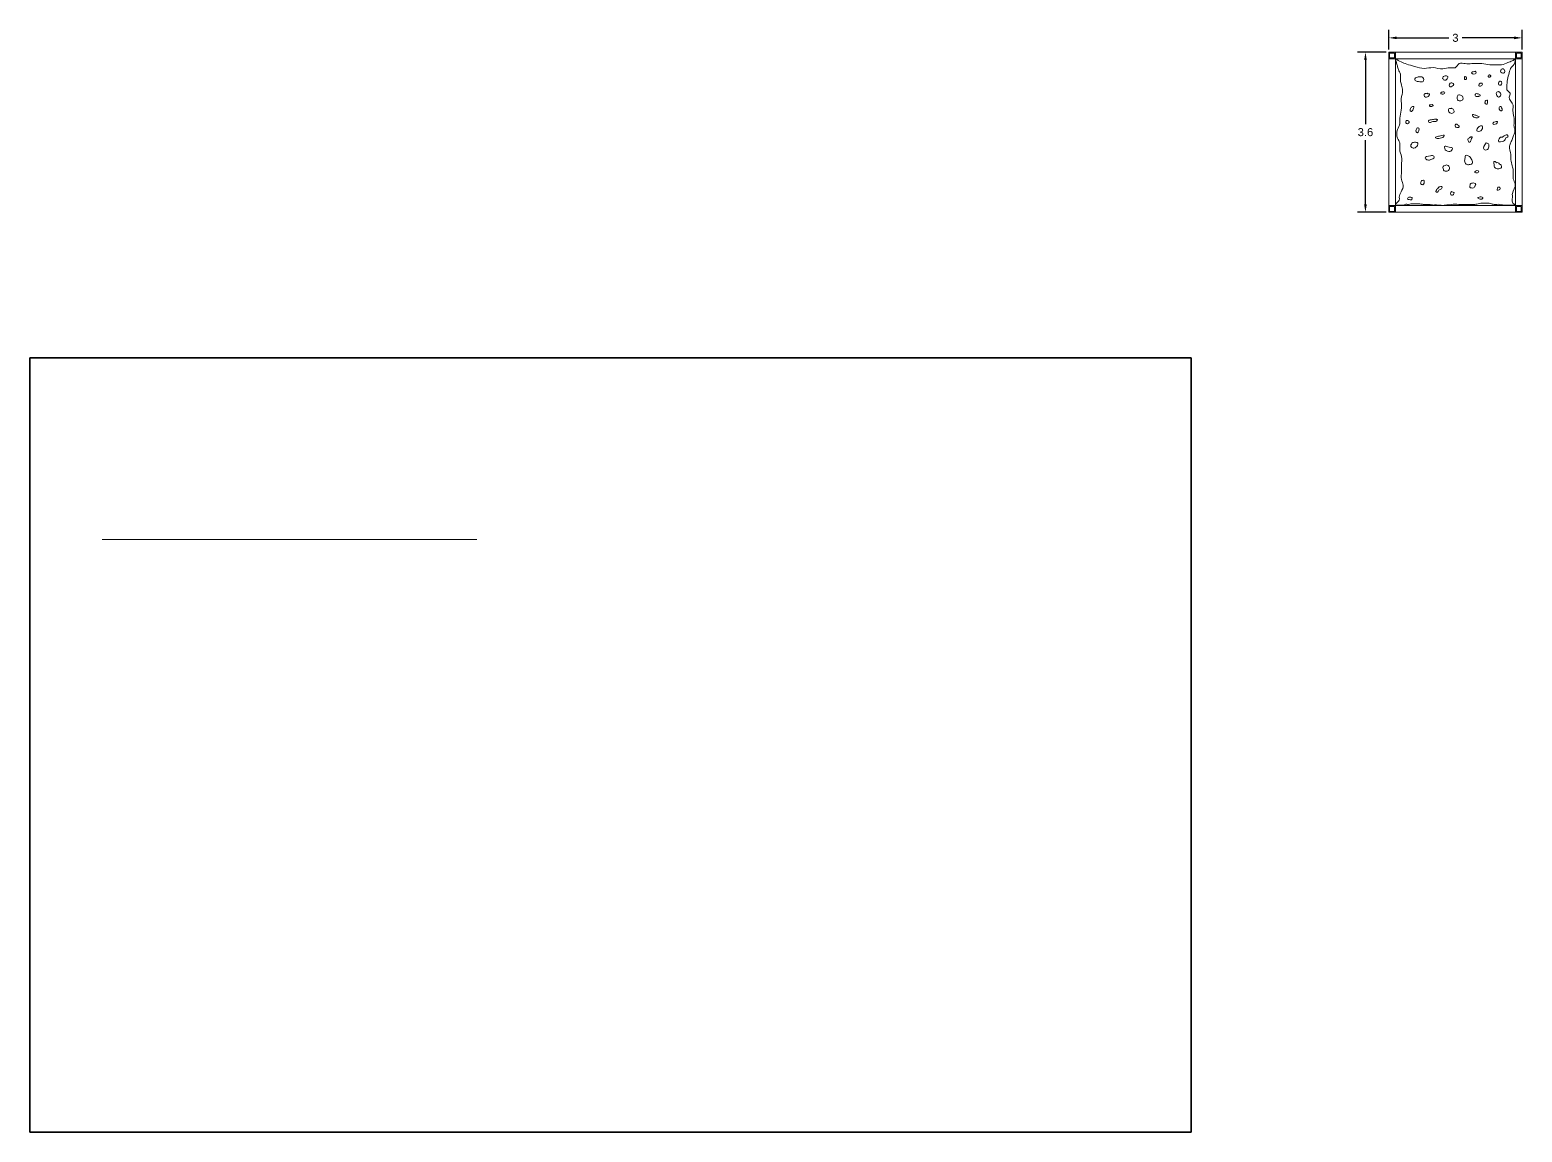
# Model space of a CAD drawing. Header units: metres. Extents: x -438 to -108, y 54494 to 54569.
# Drawn here: x -331.52 to -297.96, y 54530.02 to 54554.8 of the extents above; entities that cross this region are included whole.
import ezdxf

# ---------------------------------------------------------------- set-up
doc = ezdxf.new("R2010")
doc.units = ezdxf.units.M
doc.header["$MEASUREMENT"] = 0
doc.layers.add('epipla_new', color=141, linetype='Continuous', lineweight=35)
doc.layers.add('text2', color=240, linetype='Continuous', lineweight=9)
doc.styles.get("Standard").update_dxf_attribs({"font": 'arial.ttf'})
doc.dimstyles.get("Standard").update_dxf_attribs({"dimtxt": 0.18, "dimasz": 0.18, "dimexe": 0.18, "dimexo": 0.0625, "dimgap": 0.09, "dimtad": 0, "dimtih": 1, "dimtoh": 1, "dimdec": 4, "dimzin": 0, "dimdsep": 46, "dimtxsty": 'Standard', "dimcen": 0.09, "dimadec": 0, "dimazin": 0, "dimtfac": 1, "dimtdec": 4, "dimtofl": 0, "dimtmove": 0, "dimatfit": 3, "dimfxl": 1, "dimtolj": 1, "dimtzin": 0, "dimarcsym": 0})
picture_1 = doc.add_image_def('image1.jpeg', size_in_pixel=(1536, 1024))

# ---------------------------------------------------------------- blocks, each defined once
blk = doc.blocks.new('*D64')
at = {"layer": 'Defpoints', "color": 0, "transparency": 16777216}
for p in [(-297.96, 54554.618), (-300.96, 54554.297), (-297.96, 54554.297)]:
    blk.add_point(p, dxfattribs=at)
at = {"layer": 'text2', "color": 0, "lineweight": -2, "transparency": 16777216}
for p, q in [((-300.96, 54554.359), (-300.96, 54554.798)), ((-297.96, 54554.359), (-297.96, 54554.798)), ((-300.78, 54554.618), (-299.609, 54554.618)), ((-298.14, 54554.618), (-299.311, 54554.618))]:
    blk.add_line(p, q, dxfattribs=at)
at = {"layer": 'text2', "color": 0, "transparency": 16777216}
for points in [[(-300.78, 54554.648), (-300.78, 54554.588), (-300.96, 54554.618)], [(-298.14, 54554.648), (-298.14, 54554.588), (-297.96, 54554.618)]]:
    blk.add_solid(points, dxfattribs=at)
at = {"layer": 'text2', "color": 0, "transparency": 16777216, "insert": (-299.46, 54554.618), "char_height": 0.18, "attachment_point": 5}
blk.add_mtext('\\A1;3', dxfattribs=at)
blk = doc.blocks.new('*D65')
at = {"layer": 'Defpoints', "color": 0, "transparency": 16777216}
for p in [(-300.96, 54554.297), (-301.484, 54550.697), (-300.96, 54550.697)]:
    blk.add_point(p, dxfattribs=at)
at = {"layer": 'text2', "color": 0, "lineweight": -2, "transparency": 16777216}
for p, q in [((-301.022, 54554.297), (-301.664, 54554.297)), ((-301.484, 54554.117), (-301.484, 54552.679)), ((-301.484, 54550.877), (-301.484, 54552.315)), ((-301.022, 54550.697), (-301.664, 54550.697))]:
    blk.add_line(p, q, dxfattribs=at)
at = {"layer": 'text2', "color": 0, "transparency": 16777216}
for points in [[(-301.514, 54554.117), (-301.454, 54554.117), (-301.484, 54554.297)], [(-301.514, 54550.877), (-301.454, 54550.877), (-301.484, 54550.697)]]:
    blk.add_solid(points, dxfattribs=at)
at = {"layer": 'text2', "color": 0, "transparency": 16777216, "insert": (-301.484, 54552.497), "char_height": 0.18, "attachment_point": 5}
blk.add_mtext('\\A1;3.6', dxfattribs=at)

msp = doc.modelspace()

# ---------------------------------------------------------------- linework, layer by layer
at = {"layer": 'text2'}
for points in [[(-300.95995, 54550.69683), (-297.95995, 54550.69683), (-297.95995, 54554.29683), (-300.95995, 54554.29683)], [(-300.95995, 54554.29683), (-300.80995, 54554.29683), (-300.80995, 54554.14683), (-300.95995, 54554.14683)], [(-300.93995, 54554.27683), (-300.82995, 54554.27683), (-300.82995, 54554.16683), (-300.93995, 54554.16683)], [(-300.80995, 54550.84683), (-298.10995, 54550.84683), (-298.10995, 54554.14683), (-300.80995, 54554.14683)], [(-298.10995, 54554.29683), (-297.95995, 54554.29683), (-297.95995, 54554.14683), (-298.10995, 54554.14683)], [(-298.08995, 54554.27683), (-297.97995, 54554.27683), (-297.97995, 54554.16683), (-298.08995, 54554.16683)], [(-300.95995, 54550.84683), (-300.80995, 54550.84683), (-300.80995, 54550.69683), (-300.95995, 54550.69683)], [(-300.93995, 54550.82683), (-300.82995, 54550.82683), (-300.82995, 54550.71683), (-300.93995, 54550.71683)], [(-298.10995, 54550.84683), (-297.95995, 54550.84683), (-297.95995, 54550.69683), (-298.10995, 54550.69683)], [(-298.08995, 54550.82683), (-297.97995, 54550.82683), (-297.97995, 54550.71683), (-298.08995, 54550.71683)]]:
    msp.add_lwpolyline(points, close=True, dxfattribs=at)
msp.add_lwpolyline([(-329.89289, 54543.33996), (-321.47179, 54543.33996)], dxfattribs=at)
for points in [[(-300.80995, 54554.14683), (-300.78881, 54554.06618), (-300.76574, 54553.98554), (-300.74461, 54553.9049), (-300.6985, 54553.79931), (-300.6985, 54553.71867), (-300.67352, 54553.55355), (-300.64855, 54553.4326), (-300.67736, 54553.2502), (-300.67736, 54553.19452), (-300.67736, 54552.99415), (-300.71052, 54552.80992), (-300.71052, 54552.69324), (-300.76275, 54552.55506), (-300.76275, 54552.36162), (-300.71359, 54552.26029), (-300.71359, 54552.10984), (-300.67369, 54551.94866), (-300.67369, 54551.75215), (-300.67369, 54551.61397), (-300.67369, 54551.43281), (-300.63375, 54551.30692), (-300.68291, 54551.1534), (-300.72286, 54551.03365), (-300.72286, 54550.96609), (-300.80478, 54550.879), (-300.80995, 54550.84683)], [(-300.80995, 54554.145), (-300.55614, 54554.02761), (-300.37969, 54553.97635), (-300.1581, 54553.93124), (-299.96377, 54553.94827), (-299.74364, 54553.92099), (-299.58155, 54553.94764), (-299.4646, 54553.94764), (-299.37435, 54554.03789), (-299.2389, 54554.03789), (-299.09323, 54554.03789), (-298.86959, 54554.03789), (-298.68493, 54554.01325), (-298.51053, 54554.01325), (-298.4223, 54554.01325), (-298.28073, 54554.06041), (-298.18405, 54554.10214), (-298.10995, 54554.14683)], [(-298.10995, 54554.14683), (-298.16259, 54553.99574), (-298.20069, 54553.95764), (-298.25219, 54553.83538), (-298.28696, 54553.68303), (-298.30568, 54553.52267), (-298.29097, 54553.43314), (-298.23149, 54553.37365), (-298.25353, 54553.28347), (-298.16517, 54553.10367), (-298.16517, 54553.04487), (-298.16517, 54552.94998), (-298.14243, 54552.811), (-298.14243, 54552.74018), (-298.14243, 54552.68405), (-298.14243, 54552.62713), (-298.12366, 54552.55096), (-298.14238, 54552.4494), (-298.17849, 54552.35184), (-298.21326, 54552.26899), (-298.24268, 54552.18747), (-298.21589, 54551.99431), (-298.21589, 54551.87938), (-298.18112, 54551.7404), (-298.16106, 54551.63616), (-298.16106, 54551.55465), (-298.16106, 54551.44886), (-298.11492, 54551.32923), (-298.17991, 54551.11732), (-298.17991, 54551.03187), (-298.17991, 54550.9225), (-298.11412, 54550.85593), (-298.11066, 54550.84914), (-298.11028, 54550.84659)], [(-300.36023, 54553.71984), (-300.23945, 54553.74468), (-300.19335, 54553.72721), (-300.18699, 54553.63666), (-300.25853, 54553.6319), (-300.31894, 54553.63984), (-300.37298, 54553.67479), (-300.36023, 54553.71984)], [(-299.69406, 54553.76574), (-299.74708, 54553.72894), (-299.72674, 54553.67559), (-299.67843, 54553.66797), (-299.64538, 54553.69845), (-299.63013, 54553.74672), (-299.66318, 54553.76451), (-299.69406, 54553.76574)], [(-299.25305, 54553.72277), (-299.25647, 54553.69814), (-299.24757, 54553.68377), (-299.21402, 54553.69335), (-299.20854, 54553.71935), (-299.22224, 54553.73851), (-299.24072, 54553.74535), (-299.25784, 54553.7433), (-299.25647, 54553.7344), (-299.25305, 54553.72277)], [(-298.70269, 54553.78451), (-298.72378, 54553.76454), (-298.72156, 54553.75122), (-298.70602, 54553.73791), (-298.69047, 54553.7368), (-298.67604, 54553.74235), (-298.66716, 54553.75455), (-298.66716, 54553.76565), (-298.67826, 54553.77674), (-298.68381, 54553.78229), (-298.70269, 54553.78451)], [(-298.3542, 54553.89222), (-298.35074, 54553.85073), (-298.36665, 54553.83276), (-298.39571, 54553.82515), (-298.43722, 54553.8452), (-298.44483, 54553.8777), (-298.43376, 54553.90259), (-298.413, 54553.91918), (-298.39294, 54553.92471), (-298.37703, 54553.91641), (-298.3542, 54553.89222)], [(-300.13002, 54553.36455), (-300.1506, 54553.36112), (-300.15918, 54553.30113), (-300.10772, 54553.2857), (-300.05283, 54553.32512), (-300.04425, 54553.35598), (-300.08429, 54553.36315), (-300.09037, 54553.37192), (-300.09847, 54553.37125), (-300.13002, 54553.36455)], [(-299.76015, 54553.39946), (-299.72275, 54553.40489), (-299.70099, 54553.38043), (-299.71867, 54553.36005), (-299.76151, 54553.35257), (-299.79211, 54553.37024), (-299.78803, 54553.38383), (-299.77375, 54553.39402), (-299.76015, 54553.39946)], [(-299.59421, 54553.57804), (-299.60216, 54553.54856), (-299.57928, 54553.52062), (-299.53607, 54553.52824), (-299.49793, 54553.56635), (-299.53861, 54553.60699), (-299.55895, 54553.60699), (-299.59421, 54553.57804)], [(-298.97016, 54553.35884), (-298.93365, 54553.35337), (-298.90262, 54553.32966), (-298.91905, 54553.30777), (-298.94461, 54553.30229), (-298.99207, 54553.29682), (-299.0158, 54553.32236), (-299.01762, 54553.33513), (-299.0085, 54553.35337), (-299.00667, 54553.35884), (-298.97016, 54553.35884)], [(-298.91247, 54553.59102), (-298.9353, 54553.55908), (-298.9353, 54553.54312), (-298.89307, 54553.53513), (-298.85654, 54553.56365), (-298.85768, 54553.59216), (-298.88165, 54553.59901), (-298.88964, 54553.59901), (-298.91247, 54553.59102)], [(-298.44808, 54553.37708), (-298.44261, 54553.32601), (-298.45173, 54553.30412), (-298.49007, 54553.2877), (-298.53205, 54553.31871), (-298.54118, 54553.36432), (-298.52658, 54553.39533), (-298.49555, 54553.40992), (-298.49189, 54553.40992), (-298.47181, 54553.40262), (-298.44808, 54553.37708)], [(-298.48672, 54553.61954), (-298.49471, 54553.58418), (-298.46731, 54553.55224), (-298.42166, 54553.57733), (-298.42622, 54553.62638), (-298.44791, 54553.64691), (-298.47074, 54553.64121), (-298.48672, 54553.61954)], [(-300.45104, 54553.05568), (-300.46942, 54553.03181), (-300.47677, 54552.9767), (-300.45839, 54552.96201), (-300.44001, 54552.97303), (-300.41979, 54552.99323), (-300.40325, 54553.03915), (-300.39406, 54553.05936), (-300.3959, 54553.07222), (-300.42714, 54553.07222), (-300.45104, 54553.05568)], [(-300.0095, 54553.11584), (-299.9685, 54553.10839), (-299.96477, 54553.09163), (-299.99459, 54553.07673), (-300.02627, 54553.07673), (-300.04305, 54553.08791), (-300.04677, 54553.10653), (-300.0095, 54553.11584)], [(-299.51161, 54553.01274), (-299.48909, 54552.95648), (-299.51161, 54552.93023), (-299.56603, 54552.92272), (-299.60544, 54552.95461), (-299.60732, 54553.02212), (-299.57354, 54553.03337), (-299.55852, 54553.03337), (-299.53976, 54553.03337), (-299.51161, 54553.01274)], [(-299.33268, 54553.325), (-299.30472, 54553.30721), (-299.28946, 54553.25132), (-299.29709, 54553.22592), (-299.36065, 54553.20305), (-299.39624, 54553.21068), (-299.4242, 54553.25132), (-299.42166, 54553.28943), (-299.40895, 54553.32246), (-299.39624, 54553.33262), (-299.33268, 54553.325)], [(-298.7403, 54553.18715), (-298.74593, 54553.13651), (-298.75532, 54553.12714), (-298.78722, 54553.13464), (-298.79473, 54553.17777), (-298.77408, 54553.2134), (-298.74218, 54553.21715), (-298.7403, 54553.18715)], [(-298.42127, 54553.04837), (-298.40814, 54553.00149), (-298.41564, 54552.98649), (-298.43816, 54552.97898), (-298.4757, 54553.01274), (-298.47382, 54553.05212), (-298.45505, 54553.07463), (-298.44004, 54553.0765), (-298.42127, 54553.04837)], [(-300.50487, 54552.7407), (-300.50111, 54552.71444), (-300.53677, 54552.68819), (-300.57618, 54552.70882), (-300.56867, 54552.7557), (-300.55366, 54552.7632), (-300.53114, 54552.75757), (-300.50487, 54552.7407)], [(-299.95688, 54552.78195), (-300.00192, 54552.77633), (-300.06948, 54552.7407), (-300.04696, 54552.71257), (-299.98879, 54552.73319), (-299.94375, 54552.73695), (-299.89871, 54552.73882), (-299.86868, 54552.78195), (-299.88745, 54552.78758), (-299.90058, 54552.79321), (-299.95688, 54552.78195)], [(-299.05746, 54552.89835), (-299.01805, 54552.88334), (-298.95424, 54552.85709), (-298.92609, 54552.84771), (-298.96175, 54552.82146), (-299.00116, 54552.81958), (-299.02743, 54552.82896), (-299.05746, 54552.84396), (-299.07622, 54552.87584), (-299.07998, 54552.89459), (-299.05746, 54552.89835)], [(-298.5883, 54552.72394), (-298.60706, 54552.71269), (-298.61457, 54552.67706), (-298.56578, 54552.67706), (-298.52074, 54552.70706), (-298.51135, 54552.73707), (-298.53387, 54552.73707), (-298.54513, 54552.73519), (-298.5883, 54552.72394)], [(-299.79751, 54552.41776), (-299.83923, 54552.40449), (-299.91129, 54552.37228), (-299.87336, 54552.35333), (-299.83165, 54552.35712), (-299.77097, 54552.36849), (-299.72356, 54552.39691), (-299.71598, 54552.43291), (-299.73304, 54552.43102), (-299.79751, 54552.41776)], [(-299.41474, 54552.66425), (-299.3863, 54552.64909), (-299.37682, 54552.63393), (-299.37492, 54552.61877), (-299.40905, 54552.60172), (-299.44129, 54552.6074), (-299.45836, 54552.61498), (-299.46405, 54552.66046), (-299.45836, 54552.66993), (-299.44508, 54552.67941), (-299.41474, 54552.66425)], [(-299.1016, 54552.35901), (-299.11867, 54552.2908), (-299.12246, 54552.28322), (-299.15849, 54552.27374), (-299.17555, 54552.30975), (-299.18314, 54552.33817), (-299.15659, 54552.3647), (-299.13194, 54552.38175), (-299.11488, 54552.39123), (-299.08074, 54552.38744), (-299.1016, 54552.35901)], [(-298.93879, 54552.61119), (-298.97103, 54552.57329), (-298.97672, 54552.52782), (-298.94069, 54552.51455), (-298.88759, 54552.52971), (-298.86674, 54552.55434), (-298.84967, 54552.6093), (-298.86105, 54552.63961), (-298.88001, 54552.6434), (-298.93879, 54552.61119)], [(-298.32795, 54552.37038), (-298.34311, 54552.33249), (-298.38294, 54552.29648), (-298.44361, 54552.28132), (-298.48344, 54552.28322), (-298.49102, 54552.32112), (-298.47775, 54552.34954), (-298.4493, 54552.38175), (-298.40569, 54552.38744), (-298.36777, 54552.41397), (-298.33363, 54552.43291), (-298.2995, 54552.4386), (-298.27675, 54552.40449), (-298.32795, 54552.37038)], [(-300.42097, 54552.26457), (-300.46387, 54552.19108), (-300.4271, 54552.14209), (-300.39339, 54552.13902), (-300.31372, 54552.20027), (-300.30759, 54552.25232), (-300.33517, 54552.26763), (-300.42097, 54552.26457)], [(-299.63347, 54552.16658), (-299.56606, 54552.15127), (-299.53542, 54552.14515), (-299.563, 54552.07166), (-299.60896, 54552.06554), (-299.67024, 54552.08391), (-299.70088, 54552.12984), (-299.70395, 54552.17883), (-299.63347, 54552.16658)], [(-298.77244, 54552.25844), (-298.81533, 54552.1084), (-298.78776, 54552.09616), (-298.73873, 54552.1084), (-298.71728, 54552.14209), (-298.70809, 54552.20027), (-298.70809, 54552.21864), (-298.77244, 54552.25844)], [(-300.01817, 54551.96856), (-300.13971, 54551.91265), (-300.08955, 54551.87217), (-300.0471, 54551.87024), (-299.97186, 54551.89916), (-299.93521, 54551.93), (-299.94678, 54551.95892), (-300.01817, 54551.96856)], [(-299.66125, 54551.76227), (-299.60144, 54551.72179), (-299.59951, 54551.65624), (-299.64774, 54551.62346), (-299.69212, 54551.61768), (-299.72684, 54551.64467), (-299.7307, 54551.66009), (-299.74421, 54551.70444), (-299.66125, 54551.76227)], [(-299.1432, 54551.94918), (-299.09111, 54551.87263), (-299.08192, 54551.79302), (-299.13095, 54551.77158), (-299.19836, 54551.76852), (-299.25045, 54551.82976), (-299.24432, 54551.92162), (-299.23206, 54551.97368), (-299.1432, 54551.94918)], [(-298.53036, 54551.81139), (-298.50279, 54551.81139), (-298.46602, 54551.78077), (-298.42925, 54551.75321), (-298.42618, 54551.70422), (-298.45989, 54551.68278), (-298.50279, 54551.6736), (-298.54262, 54551.67972), (-298.58858, 54551.72871), (-298.59165, 54551.77158), (-298.59165, 54551.83895), (-298.53036, 54551.81139)], [(-300.22188, 54551.40752), (-300.2396, 54551.33469), (-300.22188, 54551.32288), (-300.19627, 54551.31698), (-300.16475, 54551.35437), (-300.16278, 54551.3898), (-300.16672, 54551.40949), (-300.22188, 54551.40752)], [(-299.0516, 54551.35657), (-299.12601, 54551.32682), (-299.12725, 54551.31567), (-299.13346, 54551.25866), (-299.10245, 54551.24255), (-299.04168, 54551.25122), (-299.02184, 54551.28345), (-299.01316, 54551.29832), (-299.00448, 54551.32187), (-299.0516, 54551.35657)], [(-298.98215, 54551.63541), (-299.02184, 54551.60567), (-299.02184, 54551.59328), (-298.97843, 54551.58088), (-298.94991, 54551.59452), (-298.93378, 54551.62054), (-298.98215, 54551.63541)], [(-300.50025, 54550.98225), (-300.45675, 54550.97604), (-300.44122, 54550.97604), (-300.43811, 54550.99467), (-300.4319, 54551.02261), (-300.46607, 54551.03503), (-300.53308, 54551.01386), (-300.53741, 54550.98835), (-300.50025, 54550.98225)], [(-299.85944, 54551.23234), (-299.82596, 54551.26777), (-299.79247, 54551.27367), (-299.7649, 54551.26777), (-299.76096, 54551.25005), (-299.80626, 54551.21069), (-299.83187, 54551.191), (-299.86535, 54551.14573), (-299.90081, 54551.16541), (-299.88111, 54551.20872), (-299.85944, 54551.23234)], [(-299.55116, 54551.16224), (-299.49254, 54551.1314), (-299.52956, 54551.07899), (-299.56042, 54551.09132), (-299.56967, 54551.11599), (-299.55116, 54551.16224)], [(-298.88468, 54551.04434), (-298.84429, 54551.02882), (-298.85672, 54551.00088), (-298.87847, 54550.98846), (-298.92818, 54551.00088), (-298.95924, 54551.0195), (-298.92507, 54551.03503), (-298.88468, 54551.04434)], [(-298.50564, 54551.26477), (-298.52118, 54551.20889), (-298.51807, 54551.19337), (-298.49632, 54551.19337), (-298.46525, 54551.20889), (-298.45904, 54551.25546), (-298.47457, 54551.26167), (-298.50564, 54551.26477)], [(-300.80995, 54550.84683), (-300.77963, 54550.85909), (-300.74401, 54550.85909), (-300.7009, 54550.85909), (-300.64654, 54550.85909), (-300.63154, 54550.85909), (-300.59124, 54550.87408), (-300.51626, 54550.87408), (-300.4619, 54550.88532), (-300.39723, 54550.88532), (-300.31663, 54550.88532), (-300.26133, 54550.88532), (-300.18541, 54550.87314), (-300.12074, 54550.87314), (-300.08419, 54550.87314), (-300.03077, 54550.87314), (-299.97266, 54550.86097), (-299.92767, 54550.86097), (-299.88737, 54550.86097), (-299.81381, 54550.85358), (-299.78245, 54550.85358), (-299.71493, 54550.85358), (-299.65478, 54550.86353), (-299.61788, 54550.86353), (-299.58024, 54550.86353), (-299.55589, 54550.87202), (-299.38703, 54550.87202), (-299.33229, 54550.87202), (-299.26529, 54550.87202), (-299.17091, 54550.87202), (-299.05294, 54550.87202), (-298.95291, 54550.88659), (-298.88873, 54550.8998), (-298.83116, 54550.8998), (-298.75472, 54550.8998), (-298.70187, 54550.8998), (-298.65185, 54550.88659), (-298.57257, 54550.8715), (-298.5537, 54550.8715), (-298.44518, 54550.86755), (-298.43144, 54550.86161), (-298.39911, 54550.86161), (-298.34672, 54550.8553), (-298.30251, 54550.8553), (-298.2687, 54550.8553), (-298.22337, 54550.8553), (-298.17692, 54550.8553), (-298.14831, 54550.86347), (-298.13977, 54550.86347), (-298.10995, 54550.84683)]]:
    msp.add_spline(points, degree=3, dxfattribs=at)
for points, start_tangent, end_tangent in [([(-299.03873, 54553.85962), (-299.08393, 54553.85072), (-299.09557, 54553.83225), (-299.07708, 54553.8124), (-299.01682, 54553.81104), (-298.99286, 54553.83088), (-299.00176, 54553.85414), (-299.01066, 54553.86851), (-299.02915, 54553.86441), (-299.03873, 54553.85962)], (-0.89110749, -0.33908009), (-0.89110749, -0.33908009)), ([(-300.33631, 54552.56761), (-300.35148, 54552.52592), (-300.32872, 54552.48802), (-300.30407, 54552.48802), (-300.2908, 54552.51076), (-300.28321, 54552.53919), (-300.287, 54552.58656), (-300.30786, 54552.59414), (-300.32493, 54552.59035), (-300.33631, 54552.56761)], (-0.37317902, -1.01239882), (-0.37317902, -1.01239883))]:
    msp.add_spline(points, degree=3, dxfattribs=dict(at, start_tangent=start_tangent, end_tangent=end_tangent))

# ---------------------------------------------------------------- dimensions: what is measured, and where the dimension line sits
dim = msp.add_linear_dim(base=(-297.95995, 54554.61786), p1=(-300.95995, 54554.29683), p2=(-297.95995, 54554.29683), text='3', dimstyle='Standard', dxfattribs=at)
dim.commit()
dim.dimension.update_dxf_attribs({"geometry": '*D64', "text_midpoint": (-299.45995, 54554.61786), "dimtype": 160})
dim = msp.add_linear_dim(base=(-301.48354, 54550.69683), p1=(-300.95995, 54554.29683), p2=(-300.95995, 54550.69683), angle=90, text='3.6', dimstyle='Standard', dxfattribs=at)
dim.commit()
dim.dimension.update_dxf_attribs({"geometry": '*D65', "text_midpoint": (-301.48354, 54552.49683), "dimtype": 160})

# ---------------------------------------------------------------- pictures from other files: only their frames are drawn
at = {"layer": 'epipla_new'}
image = msp.add_image(picture_1, insert=(-331.52175, 54530.01649), size_in_units=(26.11727, 17.41151), dxfattribs=dict(at, fade=61))
image.dxf.flags = 7

doc.saveas('drawing.dxf')
